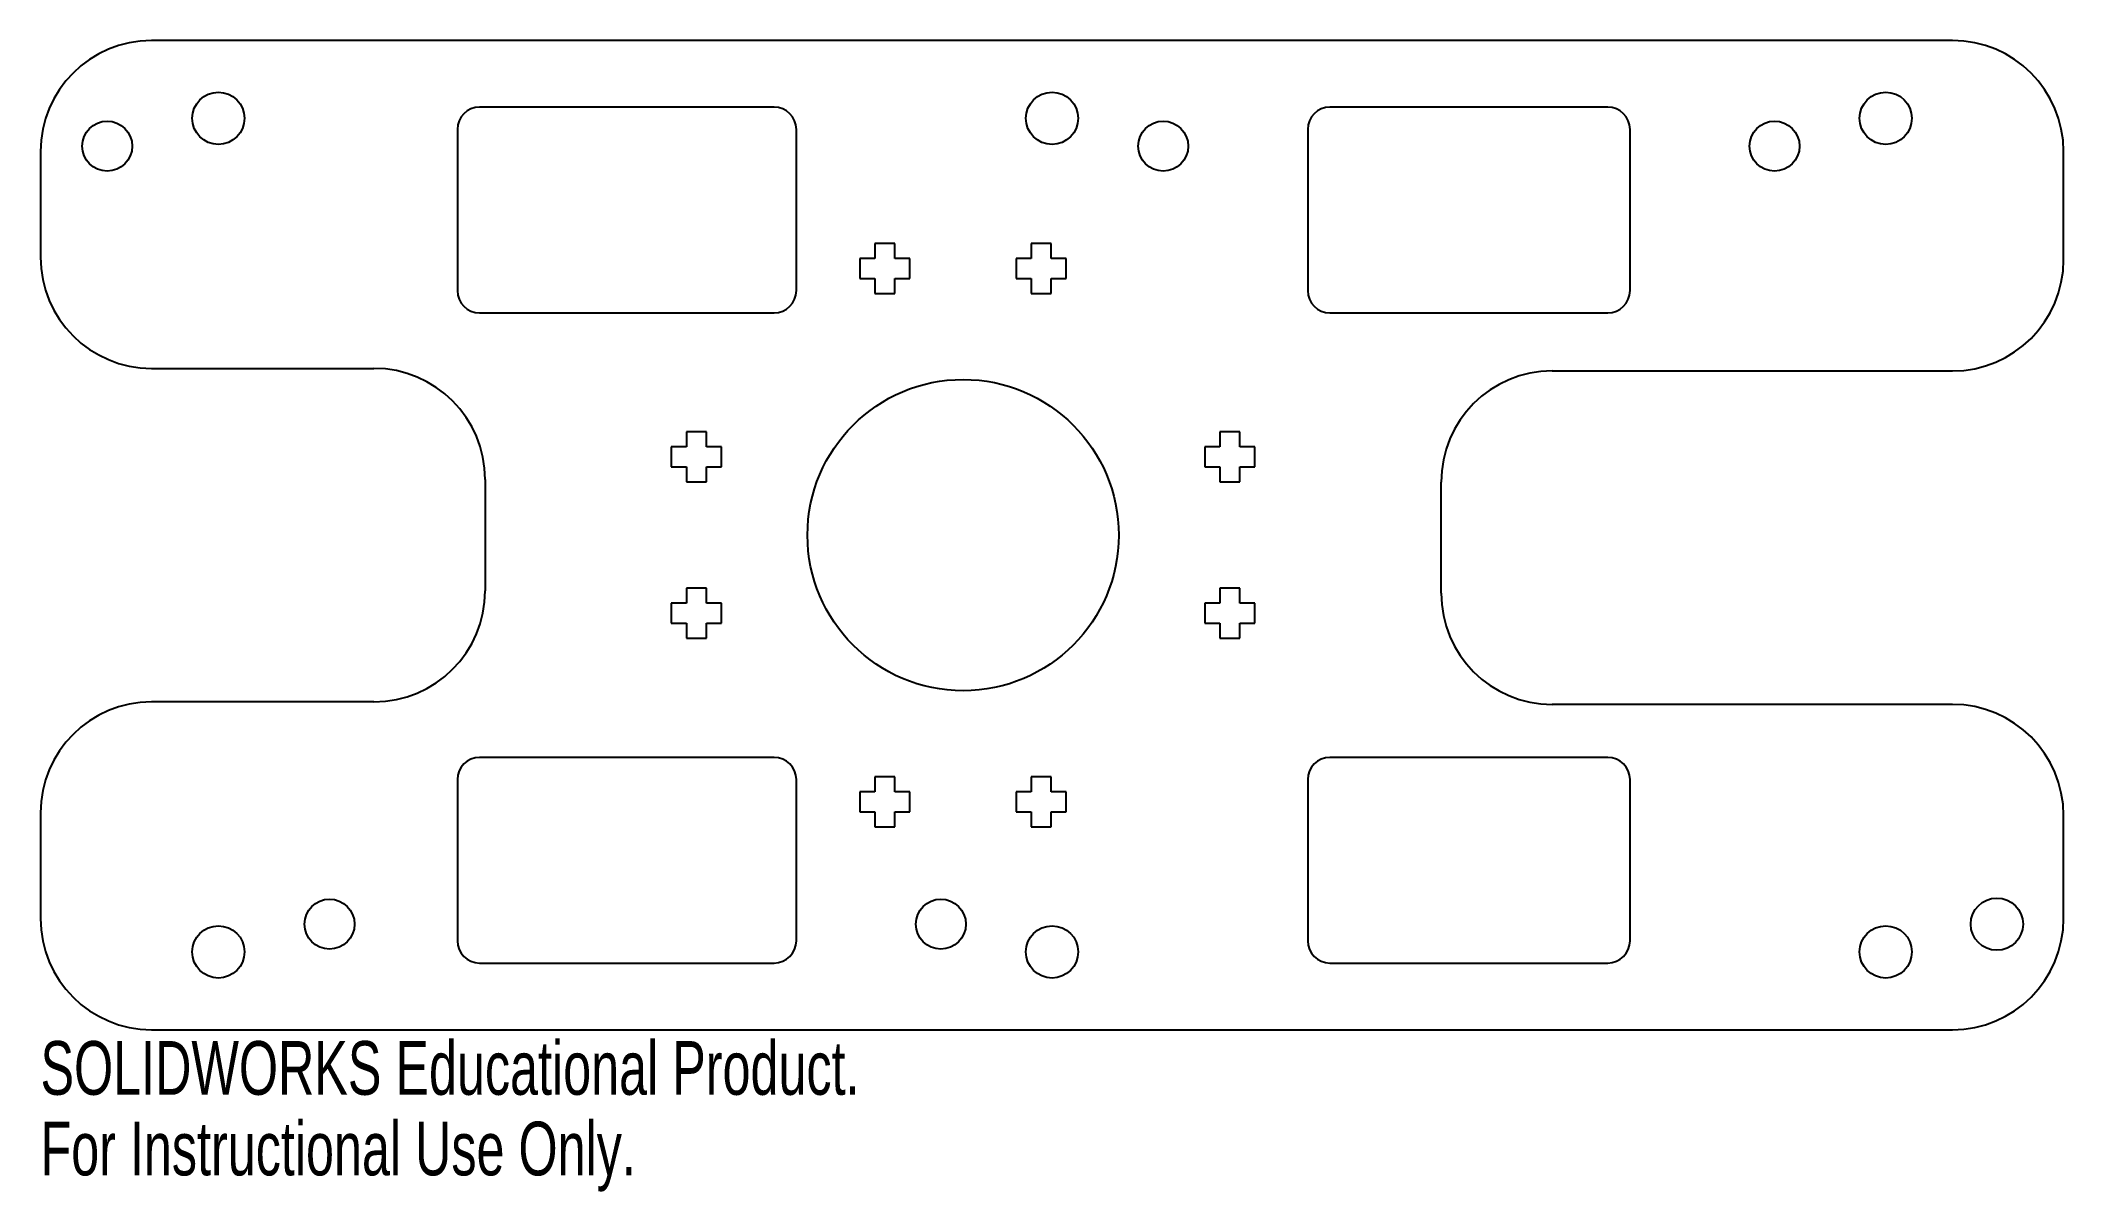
# Model space of a CAD drawing. Header units: millimetres. Extents: x -89 to 93, y -59 to 45.
import ezdxf

# ---------------------------------------------------------------- set-up
doc = ezdxf.new("R2010")
doc.units = ezdxf.units.MM
doc.styles.add('SLDTEXTSTYLE0', font='TXT', dxfattribs={"width": 0.7})

msp = doc.modelspace()

# ---------------------------------------------------------------- linework, layer by layer
at = {"color": 7, "linetype": 'Continuous', "lineweight": 25}
for p, q in [((83.34, 44.73), (-78.66, 44.73)), ((-22.66, 38.73), (-49.16, 38.73)), ((52.34, 38.73), (27.34, 38.73)), ((-51.16, 36.73), (-51.16, 22.23)), ((-20.66, 22.23), (-20.66, 36.73)), ((25.34, 36.73), (25.34, 22.23)), ((54.34, 22.23), (54.34, 36.73)), ((-88.66, 34.73), (-88.66, 25.23)), ((93.34, 25), (93.34, 34.73)), ((-13.59, 26.48), (-13.59, 25.13)), ((-11.79, 26.48), (-13.59, 26.48)), ((-11.79, 25.13), (-11.79, 26.48)), ((0.47, 26.48), (0.47, 25.13)), ((2.27, 26.48), (0.47, 26.48)), ((2.27, 25.13), (2.27, 26.48)), ((-14.94, 25.13), (-14.94, 23.33)), ((-13.59, 25.13), (-14.94, 25.13)), ((-10.44, 25.13), (-11.79, 25.13)), ((-10.44, 23.33), (-10.44, 25.13)), ((-0.88, 25.13), (-0.88, 23.33)), ((0.47, 25.13), (-0.88, 25.13)), ((3.62, 25.13), (2.27, 25.13)), ((3.62, 23.33), (3.62, 25.13)), ((-14.94, 23.33), (-13.59, 23.33)), ((-13.59, 23.33), (-13.59, 21.98)), ((-13.59, 21.98), (-11.79, 21.98)), ((-11.79, 23.33), (-10.44, 23.33)), ((-11.79, 21.98), (-11.79, 23.33)), ((-0.88, 23.33), (0.47, 23.33)), ((0.47, 23.33), (0.47, 21.98)), ((0.47, 21.98), (2.27, 21.98)), ((2.27, 23.33), (3.62, 23.33)), ((2.27, 21.98), (2.27, 23.33)), ((-49.16, 20.23), (-22.66, 20.23)), ((27.34, 20.23), (52.34, 20.23)), ((-78.66, 15.23), (-58.66, 15.23)), ((47.34, 15), (83.34, 15)), ((-30.56, 9.51), (-30.56, 8.16)), ((-28.76, 9.51), (-30.56, 9.51)), ((-28.76, 8.16), (-28.76, 9.51)), ((17.44, 9.51), (17.44, 8.16)), ((19.24, 9.51), (17.44, 9.51)), ((19.24, 8.16), (19.24, 9.51)), ((-31.91, 8.16), (-31.91, 6.36)), ((-30.56, 8.16), (-31.91, 8.16)), ((-27.41, 8.16), (-28.76, 8.16)), ((-27.41, 6.36), (-27.41, 8.16)), ((16.09, 8.16), (16.09, 6.36)), ((17.44, 8.16), (16.09, 8.16)), ((20.59, 8.16), (19.24, 8.16)), ((20.59, 6.36), (20.59, 8.16)), ((-31.91, 6.36), (-30.56, 6.36)), ((-30.56, 6.36), (-30.56, 5.01)), ((-28.76, 6.36), (-27.41, 6.36)), ((-28.76, 5.01), (-28.76, 6.36)), ((16.09, 6.36), (17.44, 6.36)), ((17.44, 6.36), (17.44, 5.01)), ((19.24, 6.36), (20.59, 6.36)), ((19.24, 5.01), (19.24, 6.36)), ((-48.66, 5.23), (-48.66, -4.77)), ((-30.56, 5.01), (-28.76, 5.01)), ((17.44, 5.01), (19.24, 5.01)), ((37.34, -5), (37.34, 5)), ((-30.56, -4.55), (-30.56, -5.9)), ((-28.76, -4.55), (-30.56, -4.55)), ((-28.76, -5.9), (-28.76, -4.55)), ((17.44, -4.55), (17.44, -5.9)), ((19.24, -4.55), (17.44, -4.55)), ((19.24, -5.9), (19.24, -4.55)), ((-31.91, -5.9), (-31.91, -7.7)), ((-30.56, -5.9), (-31.91, -5.9)), ((-27.41, -5.9), (-28.76, -5.9)), ((-27.41, -7.7), (-27.41, -5.9)), ((16.09, -5.9), (16.09, -7.7)), ((17.44, -5.9), (16.09, -5.9)), ((20.59, -5.9), (19.24, -5.9)), ((20.59, -7.7), (20.59, -5.9)), ((-31.91, -7.7), (-30.56, -7.7)), ((-30.56, -7.7), (-30.56, -9.05)), ((-30.56, -9.05), (-28.76, -9.05)), ((-28.76, -7.7), (-27.41, -7.7)), ((-28.76, -9.05), (-28.76, -7.7)), ((16.09, -7.7), (17.44, -7.7)), ((17.44, -7.7), (17.44, -9.05)), ((17.44, -9.05), (19.24, -9.05)), ((19.24, -7.7), (20.59, -7.7)), ((19.24, -9.05), (19.24, -7.7)), ((-58.66, -14.77), (-78.66, -14.77)), ((83.34, -15), (47.34, -15)), ((-22.66, -19.77), (-49.16, -19.77)), ((52.34, -19.77), (27.34, -19.77)), ((-51.16, -21.77), (-51.16, -36.27)), ((-20.66, -36.27), (-20.66, -21.77)), ((-13.59, -21.52), (-13.59, -22.87)), ((-11.79, -21.52), (-13.59, -21.52)), ((-11.79, -22.87), (-11.79, -21.52)), ((0.47, -21.52), (0.47, -22.87)), ((2.27, -21.52), (0.47, -21.52)), ((2.27, -22.87), (2.27, -21.52)), ((25.34, -21.77), (25.34, -36.27)), ((54.34, -36.27), (54.34, -21.77)), ((-13.59, -22.87), (-14.94, -22.87)), ((-14.94, -22.87), (-14.94, -24.67)), ((-10.44, -22.87), (-11.79, -22.87)), ((-10.44, -24.67), (-10.44, -22.87)), ((-0.88, -22.87), (-0.88, -24.67)), ((0.47, -22.87), (-0.88, -22.87)), ((3.62, -22.87), (2.27, -22.87)), ((3.62, -24.67), (3.62, -22.87)), ((-88.66, -24.77), (-88.66, -34.27)), ((-14.94, -24.67), (-13.59, -24.67)), ((-13.59, -24.67), (-13.59, -26.02)), ((-11.79, -24.67), (-10.44, -24.67)), ((-11.79, -26.02), (-11.79, -24.67)), ((-0.88, -24.67), (0.47, -24.67)), ((0.47, -24.67), (0.47, -26.02)), ((2.27, -24.67), (3.62, -24.67)), ((2.27, -26.02), (2.27, -24.67)), ((93.34, -34.27), (93.34, -25)), ((-13.59, -26.02), (-11.79, -26.02)), ((0.47, -26.02), (2.27, -26.02)), ((-49.16, -38.27), (-22.66, -38.27)), ((27.34, -38.27), (52.34, -38.27)), ((-78.66, -44.27), (83.34, -44.27))]:
    msp.add_line(p, q, dxfattribs=at)
for centre, radius in [((-72.66, 37.73), 2.35), ((2.34, 37.73), 2.35), ((77.34, 37.73), 2.35), ((-82.66, 35.23), 2.25), ((12.34, 35.23), 2.25), ((67.34, 35.23), 2.25), ((-5.66, 0.23), 14), ((-62.66, -34.77), 2.25), ((-7.66, -34.77), 2.25), ((87.34, -34.77), 2.35), ((-72.66, -37.27), 2.35), ((2.34, -37.27), 2.35), ((77.34, -37.27), 2.35)]:
    msp.add_circle(centre, radius, dxfattribs=at)
for centre, radius, start, end in [((-78.66, 34.73), 10, 90, 180), ((83.34, 34.73), 10, 0, 90), ((-49.16, 36.73), 2, 90, 180), ((-22.66, 36.73), 2, 0, 90), ((27.34, 36.73), 2, 90, 180), ((52.34, 36.73), 2, 0, 90), ((-78.66, 25.23), 10, 180, 270), ((83.34, 25), 10, 270, 0), ((-49.16, 22.23), 2, 180, 270), ((-22.66, 22.23), 2, 270, 0), ((27.34, 22.23), 2, 180, 270), ((52.34, 22.23), 2, 270, 0), ((-58.66, 5.23), 10, 0, 90), ((47.34, 5), 10, 90, 180), ((-58.66, -4.77), 10, 270, 0), ((47.34, -5), 10, 180, 270), ((-78.66, -24.77), 10, 90, 180), ((83.34, -25), 10, 0, 90), ((-49.16, -21.77), 2, 90, 180), ((-22.66, -21.77), 2, 0, 90), ((27.34, -21.77), 2, 90, 180), ((52.34, -21.77), 2, 0, 90), ((-78.66, -34.27), 10, 180, 270), ((83.34, -34.27), 10, 270, 0), ((-49.16, -36.27), 2, 180, 270), ((-22.66, -36.27), 2, 270, 0), ((27.34, -36.27), 2, 180, 270), ((52.34, -36.27), 2, 270, 0)]:
    msp.add_arc(centre, radius, start, end, dxfattribs=at)

# ---------------------------------------------------------------- texts
at = {"color": 7, "linetype": 'Continuous', "char_height": 4.8336, "attachment_point": 1, "style": 'SLDTEXTSTYLE0'}
for s, insert in [('SOLIDWORKS Educational Product.', (-88.66, -45.29)), ('For Instructional Use Only.', (-88.66, -52.54))]:
    msp.add_mtext(s, dxfattribs=dict(at, insert=insert))

doc.saveas('drawing.dxf')
